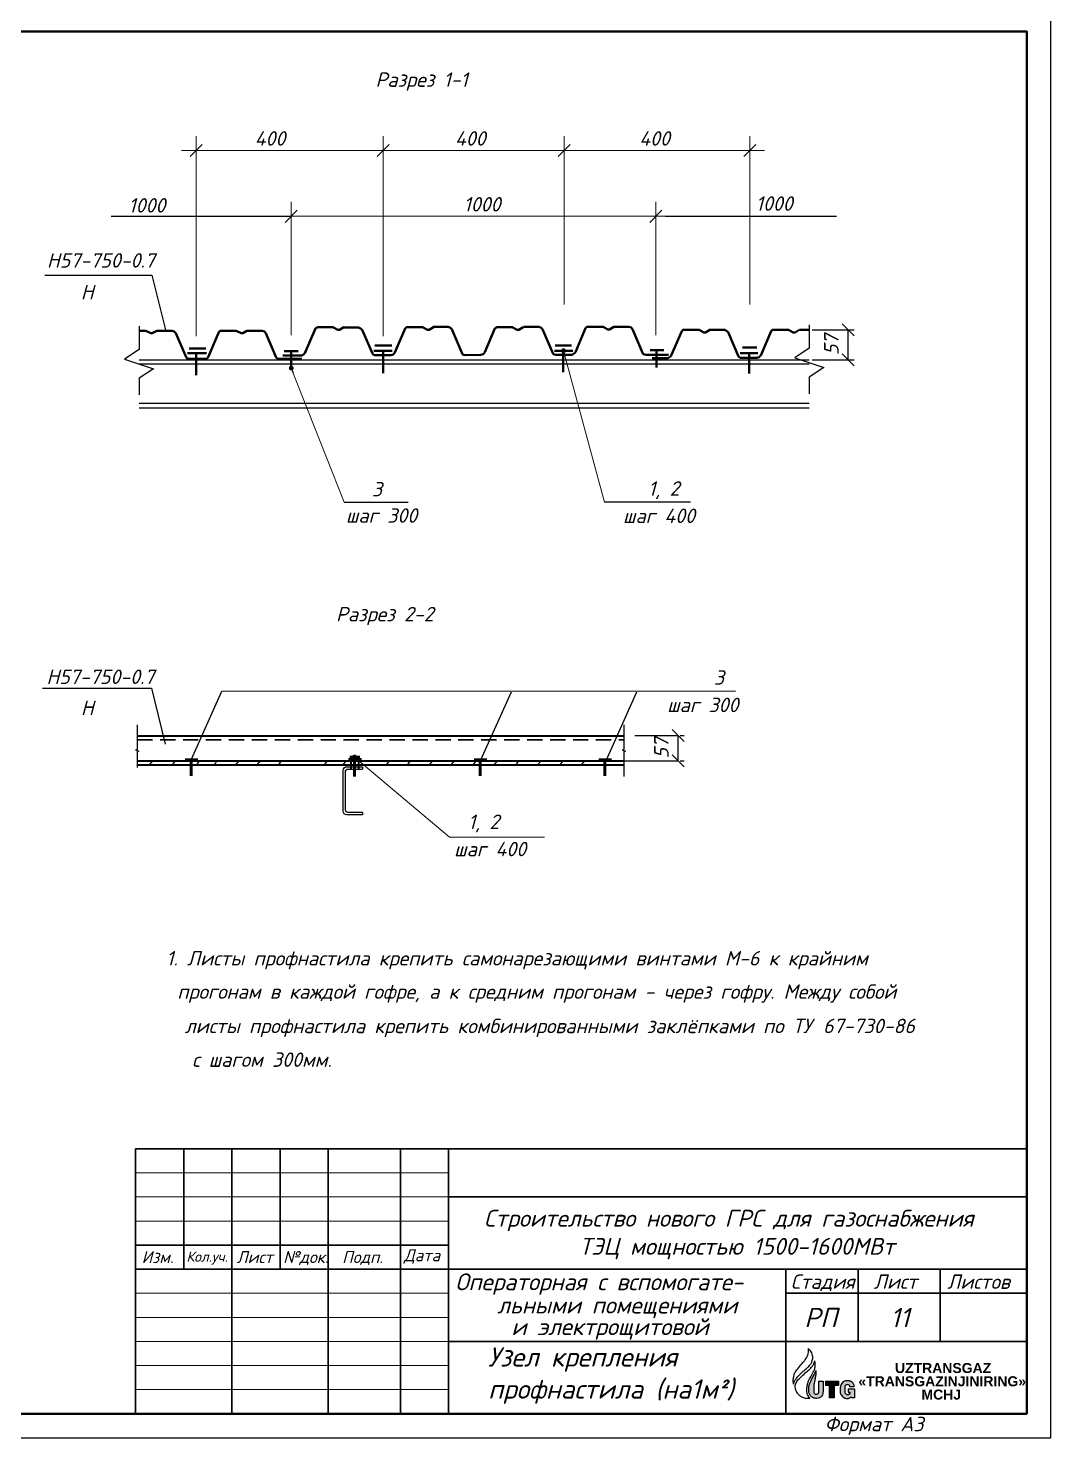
# Model space of a CAD drawing. Extents: x 108150 to 142535, y -18867 to -9422.
# Drawn here: x 138839.1 to 139051.3, y -16848.3 to -16555.7 of the extents above; entities that cross this region are included whole.
import ezdxf

# ---------------------------------------------------------------- set-up
doc = ezdxf.new("R2010")
doc.units = 0
doc.header["$MEASUREMENT"] = 0
doc.header["$PDMODE"] = 32
doc.header["$PDSIZE"] = 0.6
doc.linetypes.add('HIDDEN2', pattern=[4.7625, 3.175, -1.5875])
doc.layers.add('12321', color=7, linetype='Continuous')
doc.layers.add('PDF2_Text', color=5, linetype='Continuous')
for name, color, linetype, lineweight in [('SNOVNOY', 3, 'Continuous', 70), ('Выносные', 8, 'Continuous', 15), ('осн', 3, 'Continuous', 70), ('Текст', 2, 'Continuous', 15)]:
    doc.layers.add(name, color=color, linetype=linetype, lineweight=lineweight)
doc.styles.add('PDF Arial', font='arial.ttf')
doc.styles.add('style2', font='simplex.shx', dxfattribs={"width": 0.8})
doc.styles.add('ГОСТ', font='isocpeur.ttf', dxfattribs={"oblique": 15, "height": 2.5})
doc.styles.add('ГОСТ -3', font='isocpeui.ttf', dxfattribs={"height": 3})
doc.styles.add('ГОСТ2.5', font='isocpeur.ttf', dxfattribs={"oblique": 15, "height": 2.5})
doc.dimstyles.new('100-3А', dxfattribs={"dimtxt": 3, "dimasz": 1, "dimexe": 0.5, "dimexo": 1, "dimgap": 1, "dimtad": 1, "dimdec": 0, "dimlfac": 100, "dimtxsty": 'ГОСТ -3', "dimblk": 'ARCHTICK', "dimcen": 2.5, "dimdle": 0.5, "dimclrd": 7, "dimclre": 7, "dimclrt": 7, "dimadec": 0, "dimazin": 0, "dimtfac": 1, "dimtdec": 0, "dimtmove": 0, "dimatfit": 0, "dimldrblk": 'DOT', "dimfxl": 1, "dimlwd": 15, "dimlwe": 15, "dimarcsym": 0})
doc.dimstyles.new('ISO-25$0', dxfattribs={"dimtxt": 2.5, "dimasz": 2.5, "dimexe": 1.25, "dimexo": 0.625, "dimgap": 2, "dimtad": 1, "dimdec": 0, "dimlfac": 50, "dimtxsty": 'style2', "dimblk": 'OBLIQUE', "dimcen": 2.5, "dimclrd": 256, "dimclre": 256, "dimclrt": 256, "dimadec": 0, "dimazin": 2, "dimtfac": 1, "dimtdec": 0, "dimtmove": 0, "dimatfit": 0, "dimldrblk": 'OPEN30', "dimfxl": 1, "dimlwd": -1, "dimlwe": -1, "dimarcsym": 0})
doc.dimstyles.new('M100', dxfattribs={"dimscale": 1, "dimtxt": 2.5, "dimasz": 2.5, "dimexe": 3, "dimexo": 1, "dimgap": 1, "dimtad": 1, "dimdec": 0, "dimlfac": 100, "dimtxsty": 'ГОСТ', "dimblk": 'OBLIQUE', "dimcen": 2.5, "dimdle": 3, "dimclrd": 8, "dimclre": 8, "dimclrt": 2, "dimaunit": 1, "dimadec": 1, "dimazin": 2, "dimtfac": 1, "dimtdec": 0, "dimtmove": 0, "dimatfit": 3, "dimfxl": 3, "dimlwd": 20, "dimlwe": 20, "dimarcsym": 0})

# ---------------------------------------------------------------- blocks, each defined once
blk = doc.blocks.new('_Oblique')
at = {"color": 0, "linetype": 'ByBlock', "lineweight": -2}
blk.add_line((-0.5, -0.5), (0.5, 0.5), dxfattribs=at)
blk = doc.blocks.new('*D2767')
at = {"color": 8, "lineweight": 20, "transparency": 16777216}
for p, q in [((138873.92, -16619.64), (138873.92, -16578.06)), ((138912.73, -16619.64), (138912.73, -16578.06)), ((138870.92, -16581.06), (138915.73, -16581.06))]:
    blk.add_line(p, q, dxfattribs=at)
at = {"layer": 'Defpoints', "color": 0, "lineweight": 0, "transparency": 16777216}
for p in [(138912.73, -16581.06), (138873.92, -16620.64), (138912.73, -16620.64)]:
    blk.add_point(p, dxfattribs=at)
at = {"color": 8, "lineweight": 20, "transparency": 16777216, "xscale": 2.5, "yscale": 2.5, "zscale": 2.5, "rotation": 180}
blk.add_blockref('_Oblique', (138873.92, -16581.06), dxfattribs=at)
at = {"color": 8, "lineweight": 20, "transparency": 16777216, "xscale": 2.5, "yscale": 2.5, "zscale": 2.5}
blk.add_blockref('_Oblique', (138912.73, -16581.06), dxfattribs=at)
at = {"color": 2, "transparency": 16777216, "insert": (138889.26, -16578.56), "char_height": 3, "attachment_point": 5, "style": 'ГОСТ -3'}
blk.add_mtext('400', dxfattribs=at)
blk = doc.blocks.new('*D2768')
at = {"color": 8, "lineweight": 20, "transparency": 16777216}
for p, q in [((138912.73, -16603.17), (138912.73, -16578.06)), ((138950.35, -16603.17), (138950.35, -16578.06)), ((138909.73, -16581.06), (138953.35, -16581.06))]:
    blk.add_line(p, q, dxfattribs=at)
at = {"layer": 'Defpoints', "color": 0, "lineweight": 0, "transparency": 16777216}
for p in [(138950.35, -16581.06), (138912.73, -16604.17), (138950.35, -16604.17)]:
    blk.add_point(p, dxfattribs=at)
at = {"color": 8, "lineweight": 20, "transparency": 16777216, "xscale": 2.5, "yscale": 2.5, "zscale": 2.5, "rotation": 180}
blk.add_blockref('_Oblique', (138912.73, -16581.06), dxfattribs=at)
at = {"color": 8, "lineweight": 20, "transparency": 16777216, "xscale": 2.5, "yscale": 2.5, "zscale": 2.5}
blk.add_blockref('_Oblique', (138950.35, -16581.06), dxfattribs=at)
at = {"color": 2, "transparency": 16777216, "insert": (138930.84, -16578.56), "char_height": 3, "attachment_point": 5, "style": 'ГОСТ -3'}
blk.add_mtext('400', dxfattribs=at)
blk = doc.blocks.new('*D2769')
at = {"color": 8, "lineweight": 20, "transparency": 16777216}
for p, q in [((138950.35, -16613.02), (138950.35, -16578.06)), ((138988.88, -16613.02), (138988.88, -16578.06)), ((138947.35, -16581.06), (138991.88, -16581.06))]:
    blk.add_line(p, q, dxfattribs=at)
at = {"layer": 'Defpoints', "color": 0, "lineweight": 0, "transparency": 16777216}
for p in [(138988.88, -16581.06), (138950.35, -16614.02), (138988.88, -16614.02)]:
    blk.add_point(p, dxfattribs=at)
at = {"color": 8, "lineweight": 20, "transparency": 16777216, "xscale": 2.5, "yscale": 2.5, "zscale": 2.5, "rotation": 180}
blk.add_blockref('_Oblique', (138950.35, -16581.06), dxfattribs=at)
at = {"color": 8, "lineweight": 20, "transparency": 16777216, "xscale": 2.5, "yscale": 2.5, "zscale": 2.5}
blk.add_blockref('_Oblique', (138988.88, -16581.06), dxfattribs=at)
at = {"color": 2, "transparency": 16777216, "insert": (138969.09, -16578.56), "char_height": 3, "attachment_point": 5, "style": 'ГОСТ -3'}
blk.add_mtext('400', dxfattribs=at)
blk = doc.blocks.new('*D2770')
at = {"color": 8, "lineweight": 20, "transparency": 16777216}
for p, q in [((138893.66, -16619.39), (138893.66, -16591.73)), ((138969.34, -16619.39), (138969.34, -16591.73)), ((138890.66, -16594.73), (138972.34, -16594.73))]:
    blk.add_line(p, q, dxfattribs=at)
at = {"layer": 'Defpoints', "color": 0, "lineweight": 0, "transparency": 16777216}
for p in [(138969.34, -16594.73), (138893.66, -16620.39), (138969.34, -16620.39)]:
    blk.add_point(p, dxfattribs=at)
at = {"color": 8, "lineweight": 20, "transparency": 16777216, "xscale": 2.5, "yscale": 2.5, "zscale": 2.5, "rotation": 180}
blk.add_blockref('_Oblique', (138893.66, -16594.73), dxfattribs=at)
at = {"color": 8, "lineweight": 20, "transparency": 16777216, "xscale": 2.5, "yscale": 2.5, "zscale": 2.5}
blk.add_blockref('_Oblique', (138969.34, -16594.73), dxfattribs=at)
at = {"color": 2, "transparency": 16777216, "insert": (138933.28, -16592.23), "char_height": 3, "attachment_point": 5, "style": 'ГОСТ -3'}
blk.add_mtext('1000', dxfattribs=at)
blk = doc.blocks.new('*D2771')
at = {"transparency": 16777216}
for p, q in [((139001.84, -16618.28), (139010.56, -16618.28)), ((139009.31, -16624.54), (139009.31, -16618.28)), ((139001.84, -16624.54), (139010.56, -16624.54))]:
    blk.add_line(p, q, dxfattribs=at)
at = {"layer": 'Defpoints', "color": 0, "lineweight": 0, "transparency": 16777216}
for p in [(139001.21, -16618.28), (139009.31, -16618.28), (139001.21, -16624.54)]:
    blk.add_point(p, dxfattribs=at)
at = {"transparency": 16777216, "xscale": 2.5, "yscale": 2.5, "zscale": 2.5}
for p, rotation in [((139009.31, -16618.28), 90), ((139009.31, -16624.54), 270)]:
    blk.add_blockref('_Oblique', p, dxfattribs=dict(at, rotation=rotation))
at = {"transparency": 16777216, "insert": (139005.79, -16621.41), "char_height": 3, "attachment_point": 5, "rotation": 90, "style": 'ГОСТ -3'}
blk.add_mtext('57 ', dxfattribs=at)
blk = doc.blocks.new('_Open30')
at = {"color": 0, "linetype": 'ByBlock', "lineweight": -2}
for p, q in [((-1, 0.27), (0, 0)), ((0, 0), (-1, -0.27)), ((0, 0), (-1, 0))]:
    blk.add_line(p, q, dxfattribs=at)
blk = doc.blocks.new('*D2772')
at = {"transparency": 16777216}
for p, q in [((138974.02, -16707.8), (138974.02, -16702.53)), ((138974.41, -16702.53), (138975.27, -16702.53)), ((138974.41, -16707.8), (138975.27, -16707.8))]:
    blk.add_line(p, q, dxfattribs=at)
at = {"layer": 'Defpoints', "color": 0, "lineweight": 0, "transparency": 16777216}
for p in [(138973.78, -16702.53), (138974.02, -16702.53), (138973.78, -16707.8)]:
    blk.add_point(p, dxfattribs=at)
at = {"transparency": 16777216, "xscale": 2.5, "yscale": 2.5, "zscale": 2.5}
for p, rotation in [((138974.02, -16702.53), 90), ((138974.02, -16707.8), 270)]:
    blk.add_blockref('_Oblique', p, dxfattribs=dict(at, rotation=rotation))
at = {"transparency": 16777216, "insert": (138970.5, -16705.17), "char_height": 3, "attachment_point": 5, "rotation": 90, "style": 'ГОСТ -3'}
blk.add_mtext('57', dxfattribs=at)
blk = doc.blocks.new('_ArchTick')
at = {"color": 0, "linetype": 'ByBlock', "const_width": 0.15}
blk.add_lwpolyline([(-0.5, -0.5), (0.5, 0.5)], dxfattribs=at)
blk = doc.blocks.new('_Dot')
at = {"color": 0, "linetype": 'ByBlock', "lineweight": -2}
blk.add_line((-0.5, 0), (-1, 0), dxfattribs=at)
at = {"color": 0, "linetype": 'ByBlock', "const_width": 0.5}
blk.add_lwpolyline([(-0.25, 0, 1), (0.25, 0, 1)], format="xyb", close=True, dxfattribs=at)
blk = doc.blocks.new('A$C41786B8E')
at = {"color": 5, "lineweight": 25}
for p, q in [((1.625, 0), (1.625, -0.5)), ((1.625, -9.5), (1.625, -10))]:
    blk.add_line(p, q, dxfattribs=at)
at = {"color": 0, "linetype": 'ByBlock', "lineweight": 25, "ltscale": 100}
for points in [[(1.625, -10), (-1.625, -10, -0.4142136), (-2.375, -9.25), (-2.375, -0.75, -0.4142136), (-1.625, 0), (1.625, 0)], [(-1.875, -9), (-1.875, -1, -0.4142136), (-1.375, -0.5), (1.625, -0.5)], [(1.625, -9.5), (-1.375, -9.5, -0.4142136), (-1.875, -9), (-1.875, -0.75)]]:
    blk.add_lwpolyline(points, format="xyb", dxfattribs=at)
blk.add_lwpolyline([(-1.875, -9), (-1.875, -1)], dxfattribs=at)

msp = doc.modelspace()

# ---------------------------------------------------------------- hatches: boundary and pattern name
at = {"layer": '12321', "lineweight": 25, "ltscale": 2}
h = msp.add_hatch(color=170, dxfattribs=at)
h.dxf.hatch_style = 1
edge = h.paths.add_edge_path()
edge.add_line((139004.0677, -16836.5667), (139003.1125, -16836.5667))
edge.add_line((139003.1125, -16836.5667), (139003.1125, -16838.7818))
edge.add_spline(control_points=[(139003.1125, -16838.7818), (139003.0996, -16838.8928), (139003.0794, -16839.0664), (139002.9137, -16839.2786), (139002.7011, -16839.3199), (139002.4852, -16839.3342), (139002.3294, -16839.2021), (139002.2367, -16839.0142), (139002.1981, -16838.7895), (139002.2024, -16838.4137), (139002.1851, -16837.9475), (139002.2252, -16837.432), (139002.2858, -16836.9256), (139002.4118, -16836.4451), (139002.4809, -16835.8408), (139002.6451, -16835.1804), (139002.6355, -16834.6603), (139002.6304, -16834.3834)], knot_values=[0, 0, 0, 0, 0.32175029, 0.50372886, 0.7413174, 0.93122956, 1.11213119, 1.29654799, 1.53988838, 1.77020295, 2.39711599, 2.90378622, 3.28253457, 3.88886889, 4.35336348, 5.06194669, 5.86905617, 5.86905617, 5.86905617, 5.86905617], degree=3, periodic=0)
edge.add_spline(control_points=[(139002.6304, -16834.3834), (139002.6207, -16834.4046), (139002.5177, -16834.6284), (139002.2721, -16835.1363), (139001.8672, -16835.8724), (139001.4653, -16836.6462), (139001.1182, -16837.4146), (139001.1055, -16837.9521), (139001.099, -16838.2275)], knot_values=[0, 0, 0, 0, 0.06833028, 0.72117683, 1.65163806, 2.52459263, 3.28438922, 4.0823675, 4.0823675, 4.0823675, 4.0823675], degree=3, periodic=0)
edge.add_spline(control_points=[(139001.099, -16838.2275), (139001.1027, -16838.302), (139001.117, -16838.5864), (139001.1732, -16839.0781), (139001.4393, -16839.6813), (139002.0277, -16840.0638), (139002.7016, -16840.1987), (139003.3649, -16840.0737), (139003.8554, -16839.6816), (139004.0378, -16839.1915), (139004.0596, -16838.886), (139004.0677, -16838.7731)], knot_values=[0, 0, 0, 0, 0.2184505, 0.83381126, 1.44661398, 2.07318585, 2.80467327, 3.4162574, 3.99187545, 4.55748986, 4.88904194, 4.88904194, 4.88904194, 4.88904194], degree=3, periodic=0)
edge.add_line((139004.0677, -16838.7731), (139004.0677, -16836.5667))
h = msp.add_hatch(color=170, dxfattribs=at)
h.dxf.hatch_style = 1
h.paths.add_polyline_path([(139006.3768, -16837.4906), (139007.269, -16837.4906), (139007.269, -16836.5667), (139004.5657, -16836.5667), (139004.5657, -16837.4906), (139005.4047, -16837.4906), (139005.4047, -16840.0477), (139006.3768, -16840.0477)])
h = msp.add_hatch(color=170, dxfattribs=at)
h.dxf.hatch_style = 1
edge = h.paths.add_edge_path()
edge.add_spline(control_points=[(139010.5558, -16837.7794), (139010.5518, -16837.6935), (139010.5436, -16837.5146), (139010.464, -16837.2443), (139010.3229, -16836.9938), (139010.1528, -16836.8301), (139009.9883, -16836.7138), (139009.8424, -16836.6181), (139009.6401, -16836.5621), (139009.4171, -16836.5021), (139009.1085, -16836.5039), (139008.7209, -16836.4868), (139008.2637, -16836.6508), (139007.9206, -16837.0498), (139007.7012, -16837.5077), (139007.5873, -16838.1072), (139007.5683, -16838.66), (139007.6939, -16839.1596), (139007.9015, -16839.497), (139008.1459, -16839.8775), (139008.5178, -16840.0707), (139008.8389, -16840.1614), (139009.0751, -16840.1896), (139009.3127, -16840.1729), (139009.5284, -16840.0883), (139009.7067, -16839.9715), (139009.8286, -16839.892), (139009.8783, -16839.8595)], knot_values=[0, 0, 0, 0, 0.25111067, 0.5227896, 0.81665353, 1.0828984, 1.20521301, 1.40771753, 1.58789185, 1.81639069, 2.08087123, 2.48608788, 2.94981708, 3.44112246, 3.985778, 4.42046793, 5.22027539, 5.58514014, 5.90745935, 6.37746939, 6.88525477, 7.08490717, 7.35582828, 7.57743803, 7.77434882, 8.02634128, 8.20040993, 8.20040993, 8.20040993, 8.20040993], degree=3, periodic=0)
edge.add_line((139009.8783, -16839.8595), (139009.8783, -16840.0407))
edge.add_line((139009.8783, -16840.0407), (139010.6031, -16840.0407))
edge.add_line((139010.6031, -16840.0407), (139010.6031, -16838.1942))
edge.add_line((139010.6031, -16838.1942), (139009.2983, -16838.1942))
edge.add_line((139009.2983, -16838.1942), (139009.2983, -16838.8632))
edge.add_line((139009.2983, -16838.8632), (139009.7029, -16838.8632))
edge.add_spline(control_points=[(139009.7029, -16838.8632), (139009.7073, -16838.9276), (139009.7159, -16839.0561), (139009.6097, -16839.2201), (139009.4314, -16839.3347), (139009.2137, -16839.3274), (139008.9608, -16839.3339), (139008.7201, -16839.1801), (139008.5966, -16838.8892), (139008.5474, -16838.5619), (139008.561, -16838.2051), (139008.5608, -16837.8913), (139008.6048, -16837.624), (139008.7308, -16837.4216), (139008.9649, -16837.2958), (139009.2341, -16837.2903), (139009.4782, -16837.3993), (139009.6423, -16837.5755), (139009.6456, -16837.723), (139009.6468, -16837.7794)], knot_values=[0, 0, 0, 0, 0.18476977, 0.36821541, 0.54027769, 0.78268383, 0.98616211, 1.27703997, 1.54700192, 1.88874392, 2.2406241, 2.58982635, 2.80813824, 3.0254609, 3.2613069, 3.55693344, 3.77661183, 4.03780399, 4.19947695, 4.19947695, 4.19947695, 4.19947695], degree=3, periodic=0)
edge.add_line((139009.6468, -16837.7794), (139010.5558, -16837.7794))

# ---------------------------------------------------------------- linework, layer by layer
at = {"color": 7}
for p, q in [((138856.2712, -16594.7273, -754.4947), (138893.66, -16594.7273, -754.4947)), ((138971.343, -16594.7273, -754.4947), (139006.8905, -16594.7273, -754.4947)), ((138842.5056, -16606.9775, -754.4947), (138864.7224, -16606.9775, -754.4947)), ((138864.7224, -16606.9775, -754.4947), (138867.5986, -16618.6004, -754.4947)), ((138904.6476, -16654.1003, -754.4947), (138917.9467, -16654.1003, -754.4947)), ((138842.0413, -16692.6836, -754.4947), (138864.634, -16692.6836, -754.4947)), ((138864.634, -16692.6836, -754.4947), (138867.5102, -16704.3065, -754.4947)), ((138872.9728, -16707.4299, -754.4947), (138879.2901, -16693.3151, -754.4947)), ((138879.2923, -16693.3053, -754.4947), (138985.8602, -16693.27, -754.4947)), ((138933.0574, -16707.5533, -754.4947), (138939.3747, -16693.4384, -754.4947)), ((138959.1216, -16707.5422, -754.4947), (138965.4389, -16693.4274, -754.4947)), ((138964.9699, -16702.5205, -754.4947), (138973.7391, -16702.5205, -754.4947)), ((138864.3029, -16708.5763, -754.4947), (138864.963, -16707.7813, -754.4947)), ((138868.9979, -16708.6106, -754.4947), (138869.658, -16707.8156, -754.4947)), ((138874.057, -16708.5934, -754.4947), (138874.6494, -16707.8153, -754.4947)), ((138877.6304, -16708.6286, -754.4947), (138878.2905, -16707.8336, -754.4947)), ((138882.1833, -16708.5948, -754.4947), (138882.7588, -16707.8506, -754.4947)), ((138886.6855, -16708.561, -754.4947), (138887.2779, -16707.7829, -754.4947)), ((138891.0861, -16708.5779, -754.4947), (138891.5939, -16707.8167, -754.4947)), ((138900.5973, -16708.5998, -754.4947), (138901.2066, -16707.8048, -754.4947)), ((138904.4296, -16708.6054, -754.4947), (138905.0897, -16707.8104, -754.4947)), ((138913.4848, -16708.5377, -754.4947), (138914.0772, -16707.7596, -754.4947)), ((138917.8854, -16708.5546, -754.4947), (138918.3931, -16707.7935, -754.4947)), ((138922.4098, -16708.5521, -754.4947), (138923.0191, -16707.8417, -754.4947)), ((138926.9221, -16708.5603, -754.4947), (138927.5822, -16707.7653, -754.4947)), ((138931.475, -16708.5264, -754.4947), (138932.0505, -16707.7822, -754.4947)), ((138935.8622, -16708.5716, -754.4947), (138936.4546, -16707.7935, -754.4947)), ((138940.3354, -16708.5837, -754.4947), (138940.8431, -16707.8225, -754.4947)), ((138944.8511, -16708.5659, -754.4947), (138945.4604, -16707.8555, -754.4947)), ((138949.465, -16708.5794, -754.4947), (138950.1251, -16707.7844, -754.4947)), ((138954.018, -16708.5455, -754.4947), (138954.5935, -16707.8013, -754.4947)), ((138958.502, -16708.5934, -754.4947), (138959.0944, -16707.8153, -754.4947))]:
    msp.add_line(p, q, dxfattribs=at)
at = {"color": 7, "lineweight": 40}
for p, q in [((138862.0702, -16618.5306, -754.4947), (138863.4553, -16618.5306, -754.4947)), ((138863.4553, -16618.5306, -754.4947), (138864.6871, -16619.0777, -754.4947)), ((138864.6871, -16619.0777, -754.4947), (138865.7821, -16618.485, -754.4947)), ((138865.7821, -16618.485, -754.4947), (138868.9301, -16618.485, -754.4947)), ((138868.9301, -16618.485, -754.4947), (138869.3863, -16618.6674, -754.4947)), ((138869.3863, -16618.6674, -754.4947), (138869.7057, -16618.9865, -754.4947)), ((138869.7057, -16618.9865, -754.4947), (138871.85, -16624.0019, -754.4947)), ((138876.4124, -16623.9565, -754.4947), (138878.648, -16618.7586, -754.4947)), ((138879.1055, -16618.4788, -754.4947), (138882.2509, -16618.4778, -754.4947)), ((138882.2509, -16618.4778, -754.4947), (138883.2556, -16619.0219, -754.4947)), ((138883.2556, -16619.0219, -754.4947), (138883.6154, -16619.0219, -754.4947)), ((138883.6154, -16619.0219, -754.4947), (138884.4804, -16618.477, -754.4947)), ((138884.4804, -16618.477, -754.4947), (138887.5605, -16618.4755, -754.4947)), ((138884.4804, -16618.4954, -754.4947), (138887.6284, -16618.4954, -754.4947)), ((138887.6284, -16618.4954, -754.4947), (138888.0846, -16618.6779, -754.4947)), ((138888.0846, -16618.6779, -754.4947), (138888.404, -16618.9969, -754.4947)), ((138888.404, -16618.9969, -754.4947), (138890.5483, -16624.0124, -754.4947)), ((138896.5149, -16623.1083, -754.4947), (138898.7261, -16618.0441, -754.4947)), ((138899.1836, -16617.7643, -754.4947), (138902.329, -16617.7633, -754.4947)), ((138902.329, -16617.7633, -754.4947), (138903.3337, -16618.3074, -754.4947)), ((138903.3337, -16618.3074, -754.4947), (138903.6935, -16618.3074, -754.4947)), ((138903.6935, -16618.3074, -754.4947), (138904.5585, -16617.7625, -754.4947)), ((138904.4515, -16617.8116, -754.4947), (138907.5995, -16617.8116, -754.4947)), ((138907.5995, -16617.8116, -754.4947), (138908.0557, -16617.994, -754.4947)), ((138908.0557, -16617.994, -754.4947), (138908.3751, -16618.3131, -754.4947)), ((138908.3751, -16618.3131, -754.4947), (138910.5149, -16623.2454, -754.4947)), ((138915.2018, -16622.9977, -754.4947), (138917.3446, -16618.0106, -754.4947)), ((138917.8021, -16617.7309, -754.4947), (138920.9475, -16617.7299, -754.4947)), ((138920.9475, -16617.7299, -754.4947), (138921.9522, -16618.274, -754.4947)), ((138921.9522, -16618.274, -754.4947), (138922.312, -16618.274, -754.4947)), ((138922.312, -16618.274, -754.4947), (138923.177, -16617.7291, -754.4947)), ((138923.0975, -16617.6868, -754.4947), (138926.2455, -16617.6868, -754.4947)), ((138926.2455, -16617.6868, -754.4947), (138926.7017, -16617.8693, -754.4947)), ((138926.7017, -16617.8693, -754.4947), (138927.0211, -16618.1884, -754.4947)), ((138927.0211, -16618.1884, -754.4947), (138929.1654, -16623.2038, -754.4947)), ((138933.8339, -16622.9653, -754.4947), (138935.9544, -16618.0524, -754.4947)), ((138936.4119, -16617.7726, -754.4947), (138939.5573, -16617.7716, -754.4947)), ((138939.5573, -16617.7716, -754.4947), (138940.562, -16618.3157, -754.4947)), ((138940.562, -16618.3157, -754.4947), (138940.9218, -16618.3157, -754.4947)), ((138940.9218, -16618.3157, -754.4947), (138941.7868, -16617.7708, -754.4947)), ((138941.8819, -16617.6549, -754.4947), (138945.0299, -16617.6549, -754.4947)), ((138945.0299, -16617.6549, -754.4947), (138945.4861, -16617.8373, -754.4947)), ((138945.4861, -16617.8373, -754.4947), (138945.8056, -16618.1564, -754.4947)), ((138945.8056, -16618.1564, -754.4947), (138947.9498, -16623.1719, -754.4947)), ((138952.6456, -16622.9427, -754.4947), (138954.7843, -16617.97, -754.4947)), ((138955.2418, -16617.6903, -754.4947), (138958.3872, -16617.6893, -754.4947)), ((138958.3872, -16617.6893, -754.4947), (138959.3919, -16618.2334, -754.4947)), ((138959.3919, -16618.2334, -754.4947), (138959.7517, -16618.2334, -754.4947)), ((138959.7517, -16618.2334, -754.4947), (138960.6167, -16617.6885, -754.4947)), ((138960.611, -16617.6624, -754.4947), (138963.7589, -16617.6624, -754.4947)), ((138963.7589, -16617.6624, -754.4947), (138964.2152, -16617.8448, -754.4947)), ((138964.2152, -16617.8448, -754.4947), (138964.5346, -16618.1639, -754.4947)), ((138964.5346, -16618.1639, -754.4947), (138966.6788, -16623.1794, -754.4947)), ((138972.5639, -16623.6164, -754.4947), (138974.7288, -16618.5828, -754.4947)), ((138975.1863, -16618.303, -754.4947), (138978.3318, -16618.302, -754.4947)), ((138978.3318, -16618.302, -754.4947), (138979.3364, -16618.8461, -754.4947)), ((138979.3364, -16618.8461, -754.4947), (138979.6962, -16618.8461, -754.4947)), ((138979.6962, -16618.8461, -754.4947), (138980.5612, -16618.3012, -754.4947)), ((138980.4392, -16618.289, -754.4947), (138983.5872, -16618.289, -754.4947)), ((138983.5872, -16618.289, -754.4947), (138984.0434, -16618.4714, -754.4947)), ((138984.0434, -16618.4714, -754.4947), (138984.3628, -16618.7905, -754.4947)), ((138984.3628, -16618.7905, -754.4947), (138986.507, -16623.806, -754.4947)), ((138991.1294, -16623.5955, -754.4947), (138993.2852, -16618.5817, -754.4947)), ((138993.7427, -16618.3019, -754.4947), (138996.8881, -16618.3009, -754.4947)), ((138996.8881, -16618.3009, -754.4947), (138997.8928, -16618.845, -754.4947)), ((138997.8928, -16618.845, -754.4947), (138998.2525, -16618.845, -754.4947)), ((138998.2525, -16618.845, -754.4947), (138999.1176, -16618.3001, -754.4947)), ((138999.1759, -16618.2815, -754.4947), (139001.2142, -16618.2815, -754.4947)), ((138872.1098, -16623.1756, -754.4947), (138876.0466, -16623.1756, -754.4947)), ((138872.4582, -16622.1835, -754.4947), (138875.9026, -16622.1835, -754.4947)), ((138873.9142, -16623.0664, -754.4947), (138873.9142, -16627.7109, -754.4947)), ((138892.212, -16622.6959, -754.4947), (138895.095, -16622.6959, -754.4947)), ((138893.6652, -16622.7471, -754.4947), (138893.6652, -16626.232, -754.4947)), ((138896.488, -16623.0727, -754.4947), (138896.5239, -16623.1071, -754.4947)), ((138910.5149, -16623.2454, -754.4947), (138910.6606, -16623.4332, -754.4947)), ((138910.8336, -16622.6897, -754.4947), (138914.591, -16622.6897, -754.4947)), ((138911.0012, -16621.5497, -754.4947), (138914.524, -16621.5497, -754.4947)), ((138912.7459, -16622.6897, -754.4947), (138912.7459, -16627.3164, -754.4947)), ((138929.1654, -16623.2038, -754.4947), (138929.3022, -16623.3863, -754.4947)), ((138947.9498, -16623.1719, -754.4947), (138948.0866, -16623.3543, -754.4947)), ((138948.2868, -16622.6339, -754.4947), (138952.1304, -16622.6339, -754.4947)), ((138948.456, -16621.5365, -754.4947), (138951.8769, -16621.5365, -754.4947)), ((138950.1453, -16622.8027, -754.4947), (138950.1453, -16627.1082, -754.4947)), ((138966.6788, -16623.1794, -754.4947), (138966.8156, -16623.3618, -754.4947)), ((138968.1545, -16622.5232, -754.4947), (138970.9923, -16622.5232, -754.4947)), ((138969.4997, -16626.1001, -754.4947), (138969.4997, -16622.6054, -754.4947)), ((138986.8537, -16623.1582, -754.4947), (138990.5527, -16623.1582, -754.4947)), ((138987.331, -16621.9658, -754.4947), (138990.314, -16621.9658, -754.4947)), ((138871.85, -16624.0019, -754.4947), (138871.9868, -16624.1844, -754.4947)), ((138871.9868, -16624.1844, -754.4947), (138872.2149, -16624.2755, -754.4947)), ((138872.2149, -16624.2755, -754.4947), (138872.5343, -16624.3212, -754.4947)), ((138872.5343, -16624.3212, -754.4947), (138876.0562, -16624.3241, -754.4947)), ((138890.5483, -16624.0124, -754.4947), (138890.6851, -16624.1948, -754.4947)), ((138890.6851, -16624.1948, -754.4947), (138890.9132, -16624.286, -754.4947)), ((138890.9132, -16624.286, -754.4947), (138891.2326, -16624.3316, -754.4947)), ((138891.2326, -16624.3316, -754.4947), (138895.8658, -16624.3369, -754.4947)), ((138891.9403, -16623.6064, -754.4947), (138895.7889, -16623.6039, -754.4947)), ((138895.7896, -16623.5446, -754.4947), (138895.7896, -16623.6321, -754.4947)), ((138910.6606, -16623.4332, -754.4947), (138910.8843, -16623.5309, -754.4947)), ((138910.8843, -16623.5309, -754.4947), (138911.2309, -16623.5788, -754.4947)), ((138911.2277, -16623.5796, -754.4947), (138914.3571, -16623.5767, -754.4947)), ((138929.3022, -16623.3863, -754.4947), (138929.5303, -16623.4774, -754.4947)), ((138929.5303, -16623.4774, -754.4947), (138929.8497, -16623.5231, -754.4947)), ((138929.8497, -16623.5231, -754.4947), (138933.0262, -16623.5185, -754.4947)), ((138948.0866, -16623.3543, -754.4947), (138948.3147, -16623.4455, -754.4947)), ((138948.3147, -16623.4455, -754.4947), (138948.6341, -16623.4911, -754.4947)), ((138948.6341, -16623.4911, -754.4947), (138951.8222, -16623.4938, -754.4947)), ((138966.8156, -16623.3618, -754.4947), (138967.0437, -16623.453, -754.4947)), ((138967.0437, -16623.453, -754.4947), (138967.3631, -16623.4986, -754.4947)), ((138967.3631, -16623.4986, -754.4947), (138971.9531, -16623.495, -754.4947)), ((138968.6152, -16624.1454, -754.4947), (138971.7543, -16624.148, -754.4947)), ((138986.507, -16623.806, -754.4947), (138986.6438, -16623.9884, -754.4947)), ((138986.6438, -16623.9884, -754.4947), (138986.8719, -16624.0796, -754.4947)), ((138986.8719, -16624.0796, -754.4947), (138987.1913, -16624.1252, -754.4947)), ((138987.1913, -16624.1252, -754.4947), (138990.3235, -16624.1278, -754.4947)), ((138988.7628, -16627.3916, -754.4947), (138988.7628, -16623.337, -754.4947))]:
    msp.add_line(p, q, dxfattribs=at)
at = {"color": 7, "lineweight": 25}
for p, q in [((138862.0702, -16624.5104, -754.4947), (139001.2142, -16624.5394, -754.4947)), ((138862.0702, -16625.3631, -754.4947), (138947.188, -16625.3632, -754.4947)), ((138947.188, -16625.3632, -754.4947), (139001.2142, -16625.3631, -754.4947)), ((138862.0702, -16633.5316, -754.4947), (139001.2142, -16633.5316, -754.4947)), ((138862.0702, -16634.5226, -754.4947), (139001.2142, -16634.5226, -754.4947))]:
    msp.add_line(p, q, dxfattribs=at)
at = {"color": 7, "lineweight": -3}
msp.add_line((138976.5822, -16654.1003, -754.4947), (138958.7241, -16654.1003, -754.4947), dxfattribs=at)
at = {"color": 7, "lineweight": 35}
for p, q in [((138861.6786, -16702.603, -754.4947), (138962.698, -16702.603, -754.4947)), ((138861.6786, -16707.803, -754.4947), (138962.698, -16707.803, -754.4947)), ((138906.0685, -16707.8221, -754.4947), (138906.0685, -16709.653, -754.4947)), ((138907.6187, -16707.8221, -754.4947), (138907.6187, -16709.653, -754.4947)), ((138861.6786, -16708.603, -754.4947), (138962.698, -16708.603, -754.4947))]:
    msp.add_line(p, q, dxfattribs=at)
at = {"color": 7, "linetype": 'HIDDEN2', "lineweight": 30}
msp.add_line((138861.6786, -16703.403, -754.4947), (138962.698, -16703.403, -754.4947), dxfattribs=at)
at = {"color": 7, "lineweight": 50}
for p, q in [((138871.64, -16707.5985, -754.4947), (138874.2549, -16707.5985, -754.4947)), ((138872.8724, -16707.5985, -754.4947), (138872.8724, -16710.905, -754.4947)), ((138905.5569, -16707.5299, -754.4947), (138908.2256, -16707.5134, -754.4947)), ((138905.8534, -16706.9866, -754.4947), (138907.9126, -16706.9866, -754.4947)), ((138906.8197, -16706.9866, -754.4947), (138906.8197, -16711.0066, -754.4947)), ((138931.6348, -16707.5985, -754.4947), (138934.2497, -16707.5985, -754.4947)), ((138932.8672, -16707.5985, -754.4947), (138932.8672, -16710.905, -754.4947)), ((138957.5499, -16707.5985, -754.4947), (138960.1648, -16707.5985, -754.4947)), ((138958.7846, -16707.5979, -754.4947), (138958.7823, -16710.905, -754.4947))]:
    msp.add_line(p, q, dxfattribs=at)
at = {"color": 7, "ltscale": 0.3}
msp.add_line((138962.698, -16707.803, -754.4947), (138974.0156, -16707.803, -754.4947), dxfattribs=at)
at = {"color": 7, "lineweight": 30, "ltscale": 100}
for p, q in [((138861.3475, -16788.334, -754.4947), (139046.3475, -16788.334, -754.4947)), ((138861.3475, -16788.334, -754.4947), (138861.3475, -16843.334, -754.4947)), ((138871.3475, -16788.334, -754.4947), (138871.3475, -16813.334, -754.4947)), ((138881.3475, -16788.334, -754.4947), (138881.3475, -16843.334, -754.4947)), ((138891.3475, -16788.334, -754.4947), (138891.3475, -16813.334, -754.4947)), ((138901.3475, -16788.334, -754.4947), (138901.3475, -16843.334, -754.4947)), ((138916.3475, -16788.334, -754.4947), (138916.3475, -16843.334, -754.4947)), ((138926.3475, -16788.334, -754.4947), (138926.3475, -16843.334, -754.4947)), ((138926.3475, -16798.334, -754.4947), (139046.3475, -16798.334, -754.4947)), ((138861.3475, -16808.334, -754.4947), (138926.3475, -16808.334, -754.4947)), ((138861.3475, -16813.334, -754.4947), (138926.3475, -16813.334, -754.4947)), ((138926.3475, -16813.334, -754.4947), (139046.3475, -16813.334, -754.4947)), ((138996.3475, -16813.334, -754.4947), (138996.3475, -16843.334, -754.4947)), ((139011.3475, -16813.334, -754.4947), (139011.3475, -16828.334, -754.4947)), ((139028.3475, -16813.334, -754.4947), (139028.3475, -16828.334, -754.4947)), ((138996.3475, -16818.334, -754.4947), (139046.3475, -16818.334, -754.4947)), ((138926.3475, -16828.334, -754.4947), (139046.3475, -16828.334, -754.4947))]:
    msp.add_line(p, q, dxfattribs=at)
at = {"color": 7, "lineweight": 25, "elevation": -754.4947}
msp.add_lwpolyline([(138631.3475, -16848.334), (139051.3475, -16848.334), (139051.3475, -16551.334), (138631.3475, -16551.334)], close=True, dxfattribs=at)
at = {"color": 7, "lineweight": 40, "elevation": -754.4947}
msp.add_lwpolyline([(138651.3475, -16843.334), (139046.3475, -16843.334), (139046.3475, -16556.334), (138651.3475, -16556.334)], close=True, dxfattribs=at)
at = {"color": 7, "lineweight": 25}
for points in [[(139001.2142, -16617.2815), (139001.2142, -16622.114), (138998.2142, -16624.114), (139004.2142, -16626.114), (139001.2142, -16628.114), (139001.2142, -16631.5658)], [(138862.0702, -16617.5306), (138862.0702, -16622.3631), (138859.0702, -16624.3631), (138865.0702, -16626.3631), (138862.0702, -16628.3631), (138862.0702, -16631.8149)]]:
    msp.add_lwpolyline(points, dxfattribs=at)
at = {"color": 7, "linetype": 'Continuous', "elevation": -754.4947}
for points in [[(138861.6786, -16700.3379), (138861.6786, -16705.4196), (138861.3352, -16705.5446), (138862.0221, -16705.7946), (138861.6786, -16705.9196), (138861.6786, -16709.1822)], [(138962.698, -16700.3379), (138962.698, -16705.4196), (138962.3546, -16705.5446), (138963.0415, -16705.7946), (138962.698, -16705.9196), (138962.698, -16711.0331)]]:
    msp.add_lwpolyline(points, dxfattribs=at)
at = {"color": 7, "lineweight": 40}
for centre, radius, start, end in [((138879.094, -16618.9731, -754.4947), 0.4955, 86.110402, 160.471571), ((138899.1721, -16618.2586, -754.4947), 0.4955, 86.110402, 160.471571), ((138917.7905, -16618.2252, -754.4947), 0.4955, 86.110402, 160.471571), ((138936.4004, -16618.267, -754.4947), 0.4955, 86.110402, 160.471571), ((138955.2303, -16618.1846, -754.4947), 0.4955, 86.110402, 160.471571), ((138975.1748, -16618.7974, -754.4947), 0.4955, 86.110402, 160.471571), ((138993.7311, -16618.7962, -754.4947), 0.4955, 86.110402, 160.471571), ((138895.5805, -16622.519, -754.4947), 1.1038, 280.830872, 327.922134), ((138914.1929, -16622.43, -754.4947), 1.1576, 277.930794, 330.591989), ((138932.8395, -16622.3737, -754.4947), 1.1576, 277.930794, 330.591989), ((138951.6214, -16622.3043, -754.4947), 1.2063, 279.548899, 328.216979), ((138875.0339, -16622.9919, -754.4947), 1.6793, 307.500789, 325.553758), ((138971.5405, -16622.9407, -754.4947), 1.2261, 279.870793, 326.600271), ((138990.0892, -16622.9, -754.4947), 1.2495, 280.693368, 326.378788)]:
    msp.add_arc(centre, radius, start, end, dxfattribs=at)
at = {"layer": '12321', "color": 170, "lineweight": 25, "ltscale": 2}
for p, q in [((139003.1125, -16836.5667, -754.4947), (139004.0677, -16836.5667, -754.4947)), ((139003.1125, -16836.5667, -754.4947), (139003.1125, -16838.7818, -754.4947)), ((139004.0677, -16836.5667, -754.4947), (139004.0677, -16838.7731, -754.4947)), ((139004.5657, -16836.5667, -754.4947), (139007.269, -16836.5667, -754.4947)), ((139004.5657, -16836.5667, -754.4947), (139004.5657, -16837.4906, -754.4947)), ((139007.269, -16836.5667, -754.4947), (139007.269, -16837.4906, -754.4947)), ((139005.4047, -16837.4906, -754.4947), (139004.5657, -16837.4906, -754.4947)), ((139005.4047, -16840.0477, -754.4947), (139005.4047, -16837.4906, -754.4947)), ((139007.269, -16837.4906, -754.4947), (139006.3768, -16837.4906, -754.4947)), ((139006.3768, -16837.4906, -754.4947), (139006.3768, -16840.0477, -754.4947)), ((139009.2983, -16838.1942, -754.4947), (139010.6031, -16838.1942, -754.4947)), ((139009.2983, -16838.1942, -754.4947), (139009.2983, -16838.8632, -754.4947)), ((139009.2983, -16838.8632, -754.4947), (139009.7029, -16838.8632, -754.4947)), ((139010.5558, -16837.7794, -754.4947), (139009.6468, -16837.7794, -754.4947)), ((139010.6031, -16838.1942, -754.4947), (139010.6031, -16840.0407, -754.4947)), ((139006.3768, -16840.0477, -754.4947), (139005.4047, -16840.0477, -754.4947)), ((139009.8783, -16840.0407, -754.4947), (139009.8783, -16839.8595, -754.4947)), ((139010.6031, -16840.0407, -754.4947), (139009.8783, -16840.0407, -754.4947))]:
    msp.add_line(p, q, dxfattribs=at)
at = {"layer": '12321', "color": 150, "lineweight": 25, "ltscale": 2}
for points in [[(138997.9472, -16837.2282, -754.4947), (138997.8814, -16836.4745, -754.4947), (138998.003, -16835.6167, -754.4947), (138998.1517, -16834.9885, -754.4947), (138998.6248, -16834.2455, -754.4947), (138999.4633, -16833.2099, -754.4947), (139000.0311, -16832.5539, -754.4947), (139000.3825, -16832.1148, -754.4947), (139000.619, -16831.7636, -754.4947), (139000.9135, -16831.1127, -754.4947), (139000.9937, -16830.8002, -754.4947), (139001.0522, -16830.3484, -754.4947), (139001.0571, -16830.0056, -754.4947), (139001.0433, -16829.822, -754.4947)], [(138997.9472, -16837.2282, -754.4947), (138998.1165, -16836.5979, -754.4947), (138998.4339, -16836.0987, -754.4947), (138998.9756, -16835.4727, -754.4947), (138999.8173, -16834.6584, -754.4947), (139000.3791, -16834.1578, -754.4947), (139000.9747, -16833.6369, -754.4947), (139001.4954, -16833.0332, -754.4947), (139001.767, -16832.4451, -754.4947), (139001.8836, -16832.0595, -754.4947), (139001.906, -16831.2823, -754.4947), (139001.7196, -16830.7212, -754.4947), (139001.4398, -16830.2512, -754.4947), (139001.1794, -16829.9814, -754.4947), (139001.0433, -16829.822, -754.4947)]]:
    msp.add_spline(points, degree=3, dxfattribs=at)
at = {"layer": '12321', "color": 82, "lineweight": 25, "ltscale": 2, "true_color": 0x41c20a}
for points in [[(139001.3352, -16840.1394, -754.4947), (139000.4767, -16840.1426, -754.4947), (138999.7177, -16839.9012, -754.4947), (138999.1166, -16839.4906, -754.4947), (138998.6372, -16838.8846, -754.4947), (138998.5396, -16838.7026, -754.4947), (138998.3363, -16838.1054, -754.4947), (138998.3114, -16837.504, -754.4947), (138998.4384, -16837.0386, -754.4947), (138998.932, -16836.2593, -754.4947), (138999.6644, -16835.5437, -754.4947), (139000.617, -16834.6626, -754.4947), (139001.4337, -16833.9594, -754.4947), (139001.7763, -16833.5632, -754.4947), (139002.1714, -16832.9475, -754.4947), (139002.2818, -16832.6263, -754.4947), (139002.3454, -16832.3281, -754.4947)], [(139001.3352, -16840.1394, -754.4947), (139000.854, -16839.333, -754.4947), (139000.7048, -16838.703, -754.4947), (139000.7386, -16837.7339, -754.4947), (139000.901, -16836.9819, -754.4947), (139001.1185, -16836.3653, -754.4947), (139001.6601, -16835.4087, -754.4947), (139001.9522, -16834.8599, -754.4947), (139002.2691, -16834.1884, -754.4947), (139002.3703, -16833.8046, -754.4947), (139002.4307, -16833.335, -754.4947), (139002.4546, -16832.93, -754.4947), (139002.4271, -16832.6037, -754.4947), (139002.3454, -16832.3281, -754.4947)]]:
    msp.add_spline(points, degree=3, dxfattribs=at)
at = {"layer": '12321', "color": 170, "lineweight": 25, "ltscale": 2}
for points in [[(139001.099, -16838.2275, -754.4947), (139001.1736, -16837.4132, -754.4947), (139001.4541, -16836.687, -754.4947), (139001.8616, -16835.8907, -754.4947), (139002.309, -16835.0488, -754.4947), (139002.6011, -16834.447, -754.4947), (139002.6304, -16834.3834, -754.4947)], [(139003.1125, -16838.7818, -754.4947), (139003.0361, -16839.1026, -754.4947), (139002.9163, -16839.2454, -754.4947), (139002.6837, -16839.3173, -754.4947), (139002.4893, -16839.309, -754.4947), (139002.3419, -16839.1966, -754.4947), (139002.2531, -16839.0298, -754.4947), (139002.2052, -16838.7851, -754.4947), (139002.1998, -16838.5491, -754.4947), (139002.1972, -16837.9068, -754.4947), (139002.2327, -16837.3888, -754.4947), (139002.2833, -16837.004, -754.4947), (139002.4076, -16836.3953, -754.4947), (139002.4795, -16835.9248, -754.4947), (139002.6073, -16835.2101, -754.4947), (139002.6304, -16834.3834, -754.4947)], [(139010.5558, -16837.7794, -754.4947), (139010.534, -16837.523, -754.4947), (139010.4567, -16837.2556, -754.4947), (139010.3059, -16836.9949, -754.4947), (139010.1116, -16836.8034, -754.4947), (139010.0101, -16836.7299, -754.4947), (139009.8315, -16836.6244, -754.4947), (139009.6561, -16836.5667, -754.4947), (139009.4277, -16836.5149, -754.4947), (139009.157, -16836.5018, -754.4947), (139008.742, -16836.5133, -754.4947), (139008.2971, -16836.6803, -754.4947), (139007.9514, -16837.0462, -754.4947), (139007.7106, -16837.5497, -754.4947), (139007.6187, -16837.9855, -754.4947), (139007.6161, -16838.805, -754.4947), (139007.7159, -16839.1653, -754.4947), (139007.8761, -16839.4541, -754.4947), (139008.1677, -16839.8374, -754.4947), (139008.6196, -16840.0953, -754.4947), (139008.8166, -16840.1504, -754.4947), (139009.0925, -16840.1819, -754.4947), (139009.3185, -16840.1603, -754.4947), (139009.5076, -16840.0899, -754.4947), (139009.729, -16839.957, -754.4947), (139009.8783, -16839.8595, -754.4947)], [(139004.0677, -16838.7731, -754.4947), (139004.0313, -16839.1109, -754.4947), (139003.8129, -16839.6477, -754.4947), (139003.3566, -16840.0214, -754.4947), (139002.744, -16840.1537, -754.4947), (139002.009, -16840.0071, -754.4947), (139001.4843, -16839.6371, -754.4947), (139001.2055, -16839.0745, -754.4947), (139001.1114, -16838.451, -754.4947), (139001.099, -16838.2275, -754.4947)], [(139009.6468, -16837.7794, -754.4947), (139009.6278, -16837.6148, -754.4947), (139009.4592, -16837.4069, -754.4947), (139009.2538, -16837.3148, -754.4947), (139008.951, -16837.3227, -754.4947), (139008.7404, -16837.4411, -754.4947), (139008.6192, -16837.628, -754.4947), (139008.5729, -16837.8468, -754.4947), (139008.5587, -16838.2043, -754.4947), (139008.5587, -16838.5649, -754.4947), (139008.6166, -16838.9102, -754.4947), (139008.7404, -16839.1576, -754.4947), (139008.9932, -16839.3155, -754.4947), (139009.2012, -16839.3296, -754.4947), (139009.4485, -16839.3067, -754.4947), (139009.5979, -16839.213, -754.4947), (139009.6955, -16839.0524, -754.4947), (139009.7029, -16838.8632, -754.4947)]]:
    msp.add_spline(points, degree=3, dxfattribs=at)
at = {"layer": 'Выносные', "color": 7}
for p, q in [((138861.3475, -16793.334, -754.4947), (138926.3475, -16793.334, -754.4947)), ((138861.3475, -16798.334, -754.4947), (138926.3475, -16798.334, -754.4947)), ((138861.3475, -16803.334, -754.4947), (138926.3475, -16803.334, -754.4947)), ((138861.3475, -16818.334, -754.4947), (138926.3475, -16818.334, -754.4947)), ((138861.3475, -16823.334, -754.4947), (138926.3475, -16823.334, -754.4947)), ((138861.3475, -16828.334, -754.4947), (138926.3475, -16828.334, -754.4947)), ((138861.3475, -16833.334, -754.4947), (138926.3475, -16833.334, -754.4947)), ((138861.3475, -16838.334, -754.4947), (138926.3475, -16838.334, -754.4947))]:
    msp.add_line(p, q, dxfattribs=at)

# ---------------------------------------------------------------- block references
at = {"color": 7, "lineweight": 50}
msp.add_blockref('A$C41786B8E', (138906.8197, -16708.9966, -754.4947), dxfattribs=at)

# ---------------------------------------------------------------- texts
at = {"color": 7, "lineweight": -3, "style": 'ГОСТ -3'}
for s, p in [('Разрез 1-1', (138911.1497, -16567.8545, -754.4947)), ('Н', (138849.9755, -16611.9807, -754.4947)), ('3', (138910.4138, -16652.8732, -754.4947)), ('1, 2', (138967.7671, -16652.7453, -754.4947)), ('Разрез 2-2', (138902.9507, -16678.8213, -754.4947)), ('3', (138981.4034, -16691.9729, -754.4947)), ('Н', (138849.9881, -16698.2954, -754.4947)), ('1, 2', (138930.3869, -16721.9346, -754.4947))]:
    msp.add_text(s, height=3, dxfattribs=at).set_placement(p)
at = {"color": 7, "style": 'ГОСТ -3'}
for s, p in [('1000', (138859.8652, -16593.9501, -754.4947)), ('1000', (138990.0917, -16593.5819, -754.4947)), ('Н57-750-0.7', (138842.9395, -16605.3807, -754.4947)), ('Н57-750-0.7', (138842.8511, -16691.826, -754.4947))]:
    msp.add_text(s, height=3, dxfattribs=at).set_placement(p)
at = {"color": 7, "ltscale": 5, "style": 'ГОСТ -3'}
for s, p in [('шаг 300', (138904.9996, -16658.3508, -754.4947)), ('шаг 300', (138971.6963, -16697.6766, -754.4947)), ('шаг 400', (138927.4801, -16727.5987, -754.4947))]:
    msp.add_text(s, height=3, dxfattribs=at).set_placement(p)
at = {"color": 7, "lineweight": -3, "ltscale": 5, "style": 'ГОСТ -3'}
msp.add_text('шаг 400', height=3, dxfattribs=at).set_placement((138962.5273, -16658.4094, -754.4947))
at = {"color": 0, "lineweight": 25, "style": 'ГОСТ -3'}
for s, p in [('  листы профнастила крепить комбинированными заклёпками по ТУ', (138867.7202, -16764.3256, -754.4947)), ('67-730-86', (139004.0553, -16764.3256, -754.4947))]:
    msp.add_text(s, height=3, dxfattribs=at).set_placement(p)
at = {"color": 7, "lineweight": 25, "style": 'ГОСТ -3'}
msp.add_text(' с шагом 300мм.', height=3, dxfattribs=at).set_placement((138871.1944, -16771.3256, -754.4947))
at = {"color": 7, "lineweight": 25, "char_height": 3, "width": 865.941396, "attachment_point": 1, "style": 'ГОСТ -3'}
for s, insert in [('1. Листы профнастила крепить самонарезающими винтами М-6 к крайним', (138867.7202, -16747.2723, -754.4947)), ('прогонам в каждой гофре, а к средним прогонам - через гофру. Между собой', (138870.0054, -16754.1943, -754.4947))]:
    msp.add_mtext(s, dxfattribs=dict(at, insert=insert))
at = {"color": 2, "lineweight": 25, "insert": (138934.5413, -16829.5428, -754.4947), "char_height": 4, "width": 69.132745, "attachment_point": 1, "style": 'ГОСТ -3'}
msp.add_mtext('Узел крепления \\Pпрофнастила (на1м²)', dxfattribs=at)
at = {"layer": 'PDF2_Text', "lineweight": 25, "char_height": 2.07708, "attachment_point": 7, "style": 'PDF Arial'}
for s, insert in [('{\\fArial|b1|i0|c204|p34;UZTRANSGAZ}', (139018.996, -16834.9105, -754.4947)), ('{\\fArial|b1|i0|c204|p34;«TRANSGAZINJINIRING»}', (139011.3977, -16837.6662, -754.4947)), ('{\\fArial|b1|i0|c204|p34;MCHJ}', (139024.4953, -16840.4219, -754.4947))]:
    msp.add_mtext(s, dxfattribs=dict(at, insert=insert))
at = {"layer": 'SNOVNOY', "color": 3, "insert": (138933.5816, -16800.994, -754.4947), "char_height": 3.5, "width": 108.046652, "attachment_point": 1}
msp.add_mtext('\\pi0.10079;{\\fISOCPEUR|b0|i1|c204|p34;Строительство нового ГРС для газоснабжения \\P\\pi19.88905;ТЭЦ мощностью 1500-1600МВт}', dxfattribs=at)
at = {"layer": 'осн', "color": 2, "attachment_point": 1}
for s, insert, char_height, width in [('{\\fISOCPEUR|b0|i1|c204|p34;\\H1.167x;\\W1;Изм.}', (138862.6125, -16809.5595, -754.4947), 2.1384, 8.867642), ('{\\fISOCPEUR|b0|i1|c204|p34;\\H1.167x;\\W1;Кол.уч.}', (138871.8969, -16809.6486, -754.4947), 1.828332, 10.067026), ('{\\fISOCPEUR|b0|i1|c204|p34;\\H1.167x;\\W1;Лист}', (138882.3447, -16809.5595, -754.4947), 2.1384, 8.967948), ('{\\fISOCPEUR|b0|i1|c204|p34;\\H1.167x;\\W1;№док.}', (138891.9925, -16809.5595, -754.4947), 2.1384, 10.82739), ('{\\fISOCPEUR|b0|i1|c204|p34;\\H1.167x;\\W1;Подп.}', (138904.2339, -16809.5595, -754.4947), 2.1384, 12.497236), ('{\\fISOCPEUR|b0|i1|c204|p34;\\H1.167x;\\W1;Дата}', (138917.0499, -16809.1902, -754.4947), 2.1384, 12.787965), ('{\\fISOCPEUR|b0|i1|c204|p34;\\W1;Стадия}', (138997.3593, -16814.4084, -754.4947), 3, 14.081712), ('{\\fISOCPEUR|b0|i1|c204|p34;\\W1;Лист}', (139014.5834, -16814.4084, -754.4947), 3, 14.081712), ('{\\fISOCPEUR|b0|i1|c204|p34;\\W1;Листов}', (139029.8259, -16814.4084, -754.4947), 3, 14.081712)]:
    msp.add_mtext(s, dxfattribs=dict(at, insert=insert, char_height=char_height, width=width))
at = {"layer": 'Текст', "color": 2, "attachment_point": 1, "style": 'ГОСТ2.5'}
for s, insert, char_height, width in [('Операторная с вспомогате-', (138927.7166, -16814.2008, -754.4947), 3.5, 68.50384), ('льными помещениями ', (138936.3913, -16819.0285, -754.4947), 3.5, 68.875124), ('РП', (139000.1686, -16821.3606, -754.4947), 4, 8.161037), ('11', (139018.0038, -16821.3606, -754.4947), 4, 8.161037), ('и электрощитовой', (138939.3575, -16823.5111, -754.4947), 3.5, 68.800878)]:
    msp.add_mtext(s, dxfattribs=dict(at, insert=insert, char_height=char_height, width=width))
at = {"layer": 'Текст', "color": 7, "insert": (139004.3665, -16843.9728, -754.4947), "char_height": 3, "width": 33.544274, "attachment_point": 1, "style": 'ГОСТ2.5'}
msp.add_mtext('Формат А3', dxfattribs=at)

# ---------------------------------------------------------------- dimensions: what is measured, and where the dimension line sits
at = {"color": 7}
for base, p1, p2, text, picture, middle in [((138912.7328, -16581.0591, -754.4947), (138873.9164, -16620.6397, -754.4947), (138912.7328, -16620.6397, -754.4947), '400', '*D2767', (138889.2552, -16581.0591, -754.4947)), ((138950.3468, -16581.0591, -754.4947), (138912.7328, -16604.1724, -754.4947), (138950.3468, -16604.1724, -754.4947), '400', '*D2768', (138930.8355, -16581.0591, -754.4947)), ((138988.8778, -16581.0591, -754.4947), (138950.3468, -16614.0159, -754.4947), (138988.8778, -16614.0159, -754.4947), '400', '*D2769', (138969.0916, -16581.0591, -754.4947)), ((138969.343, -16594.7273, -754.4947), (138893.66, -16620.3941, -754.4947), (138969.343, -16620.3941, -754.4947), '1000', '*D2770', (138933.2809, -16594.7273, -754.4947))]:
    dim = msp.add_linear_dim(base=base, p1=p1, p2=p2, text=text, dimstyle='M100', override={"dimscale": 1, "dimtxsty": 'ГОСТ -3', "dimtmove": 1, "dimfxl": 0.18}, dxfattribs=at)
    dim.commit()
    dim.dimension.update_dxf_attribs({"geometry": picture, "text_midpoint": middle, "dimtype": 160})
for base, p1, p2, text, picture, middle in [((139009.3087, -16618.2815, -754.4947), (139001.2142, -16624.5394, -754.4947), (139001.2142, -16618.2815, -754.4947), '57 ', '*D2771', (139009.3087, -16621.4104, -754.4947)), ((138974.0156, -16702.5279, -754.4947), (138973.7828, -16707.803, -754.4947), (138973.7828, -16702.5279, -754.4947), '57', '*D2772', (138974.0156, -16705.1655, -754.4947))]:
    dim = msp.add_linear_dim(base=base, p1=p1, p2=p2, angle=90, text=text, dimstyle='ISO-25$0', override={"dimtxsty": 'ГОСТ -3'}, dxfattribs=at)
    dim.commit()
    dim.dimension.update_dxf_attribs({"geometry": picture, "text_midpoint": middle, "dimtype": 160})

# ---------------------------------------------------------------- leaders
at = {"color": 7, "ltscale": 0.3}
for points in [[(138950.2086, -16622.6339, -754.4947), (138958.7241, -16654.1003, -754.4947)], [(138893.6652, -16626.232, -754.4947), (138904.6476, -16654.1003, -754.4947)], [(138906.8197, -16706.9866, -754.4947), (138926.5547, -16723.6465, -754.4947), (138946.2509, -16723.6465, -754.4947)]]:
    msp.add_leader(points, dimstyle='100-3А', override={"dimgap": 0.625, "dimtad": 0, "dimtxsty": 'ГОСТ -3', "dimfxl": 0.18}, dxfattribs=at)

doc.saveas('drawing.dxf')
